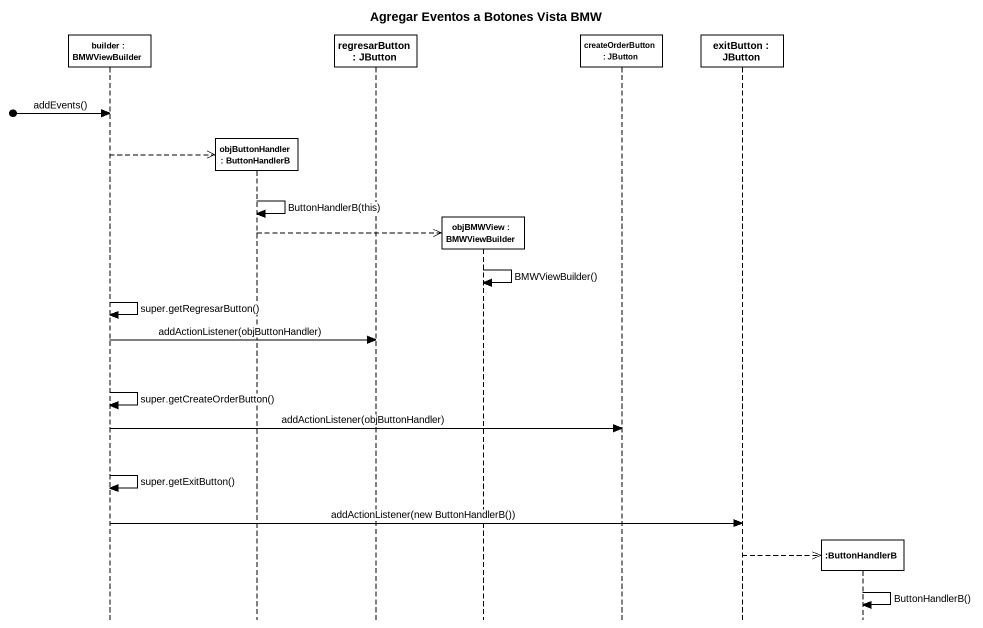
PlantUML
@startuml
title Agregar Eventos a Botones Vista BMW
hide footbox
participant "builder : BMWViewBuilder" as builder
participant "objButtonHandler : ButtonHandlerB" as objButtonHandler
participant "regresarButton : JButton" as regresarButton
participant "objBMWView : BMWViewBuilder" as objBMWView
participant "createOrderButton : JButton" as createOrderButton
participant "exitButton : JButton" as exitButton
participant ":ButtonHandlerB" as ButtonHandlerB

[o-> builder : addEvents()
builder -->> objButtonHandler **
objButtonHandler -> objButtonHandler : ButtonHandlerB(this)
objButtonHandler -->> objBMWView **
objBMWView -> objBMWView : BMWViewBuilder()
builder -> builder : super.getRegresarButton()
builder -> regresarButton : addActionListener(objButtonHandler)
builder -> builder : super.getCreateOrderButton()
builder -> createOrderButton : addActionListener(objButtonHandler)
builder -> builder : super.getExitButton()
builder -> exitButton : addActionListener(new ButtonHandlerB())
exitButton -->> ButtonHandlerB **
ButtonHandlerB -> ButtonHandlerB : ButtonHandlerB()
@enduml
